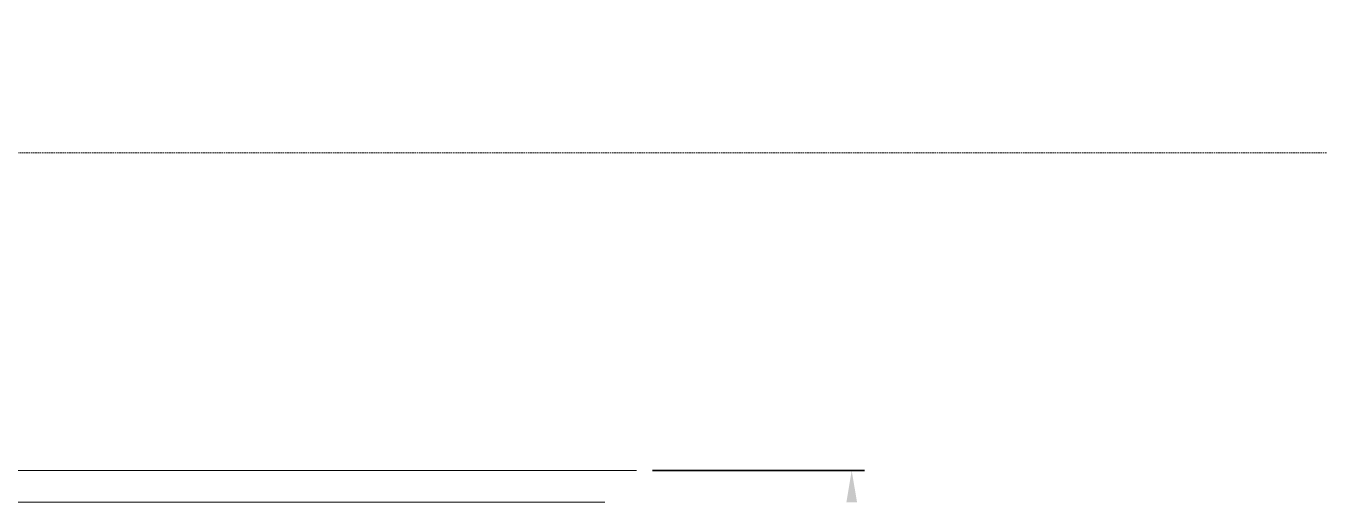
# Model space of a CAD drawing. Extents: x -178977 to 231842, y -29287 to 19916.
# Drawn here: x 16252 to 20320, y -15160 to -13660 of the extents above; entities that cross this region are included whole.
import ezdxf

# ---------------------------------------------------------------- set-up
doc = ezdxf.new("R2010")
doc.units = 0
doc.header["$LTSCALE"] = 0.25
doc.linetypes.add('01-First Floor-FUR$0$HIDDEN', pattern=[9.525, 6.35, -3.175])
doc.linetypes.add('DASHDOT', pattern=[25.4, 12.7, -6.35, 0, -6.35])
for name, color, linetype, lineweight in [('01-First Floor-FUR$0$Aluminum', 251, 'Continuous', 5), ('01-First Floor-FUR$0$Proj', 251, 'Continuous', 5), ('E-LITE-CLNG-CNDT', 6, 'DASHDOT', 35)]:
    doc.layers.add(name, color=color, linetype=linetype, lineweight=lineweight)

# ---------------------------------------------------------------- blocks, each defined once
blk = doc.blocks.new('01-First Floor-FUR')
at = {"linetype": 'Continuous'}
blk.add_line((18222.8, -15060.5), (18889.8, -15060.5), dxfattribs=at)
blk.add_solid([(18833.1, -15160.5), (18866.5, -15160.5), (18849.8, -15060.5)])
at = {"layer": '01-First Floor-FUR$0$Aluminum'}
for p, q in [((18172.8, -15060.5), (13372.8, -15060.5)), ((18072.8, -15160.5), (13472.8, -15160.5))]:
    blk.add_line(p, q, dxfattribs=at)
at = {"layer": '01-First Floor-FUR$0$Proj', "linetype": '01-First Floor-FUR$0$HIDDEN', "ltscale": 3}
blk.add_lwpolyline([(48606, 9840), (-2814, 9840), (-2814, -14060), (48606, -14060)], dxfattribs=at)
blk.add_lwpolyline([(48606, 9840), (-2814, 9840), (-2814, -14060), (48606, -14060)], dxfattribs=at)

msp = doc.modelspace()

# ---------------------------------------------------------------- block references
at = {"layer": 'E-LITE-CLNG-CNDT'}
msp.add_blockref('01-First Floor-FUR', (0, 0), dxfattribs=at)

doc.saveas('drawing.dxf')
